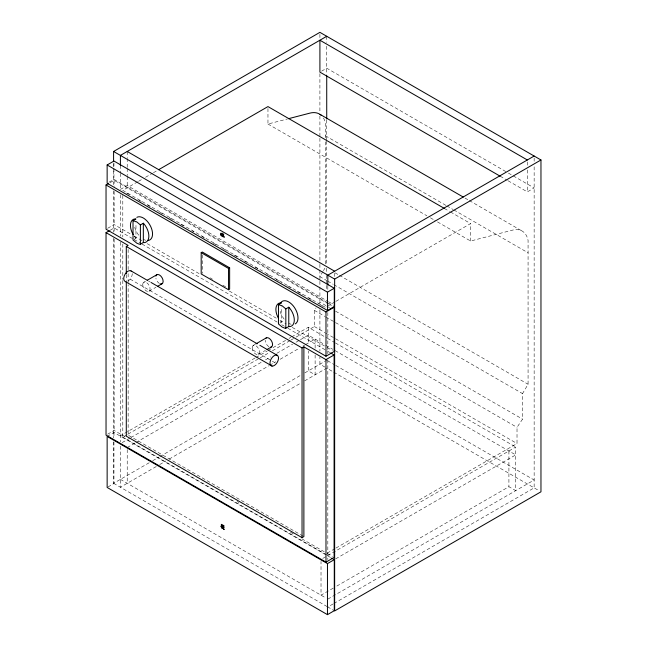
<?xml version="1.0" encoding="UTF-8"?>
<svg xmlns="http://www.w3.org/2000/svg" width="647" height="647" viewBox="0 0 647 647"><rect width="100%" height="100%" fill="white"/><g stroke="black" fill="none" stroke-linecap="round" stroke-linejoin="round"><path stroke-width="0.49" stroke-dasharray="3.23 2.43" d="M322.926 271.514L319.909 276.617L326.897 280.652M323.427 270.664L324.931 268.117M335.93 548.074L517.018 443.527L517.018 427.36L522.541 419.135L522.541 393.611L528.073 384.253L528.073 240.352A30.813 17.793 -60 0 0 512.505 230.13L470.595 241.024L434.784 220.344M296.011 337.136L314.385 326.533L314.385 310.366L316.043 307.899M318.801 303.783L319.909 302.141L326.023 305.675M127.985 281.057A6.033 3.486 -60 0 0 130.12 279.164L131.009 277.87A6.033 3.486 -60 0 0 132.255 273.665M108.842 182.284L113.953 179.332L327.285 302.497M110.087 182.632L114.139 180.295L331.474 305.764M321.616 71.146L326.727 68.194L507.022 172.28M120.407 189.434L127.216 185.503L327.641 301.219M137.665 181.815L122.801 190.396L291.368 287.721M138.539 181.306L142.033 179.284M145.535 177.27L152.53 173.226M153.404 172.725L156.906 170.703M107.653 228.302L114.139 224.558L130.662 234.093M110.087 230.3L114.139 227.962L133.282 239.01M134.495 239.139L135.967 238.29L135.967 222.851M143.804 282.246L145.543 281.243M149.012 291.271L155.976 287.26M279.933 323.112L281.405 322.255L281.405 306.815M253.228 345.425L254.967 344.422M335.057 301.834L325.433 307.382L292.242 288.222M335.93 301.324L470.595 223.579L470.595 241.024M107.653 434.186L114.139 430.441L125.421 436.951M508.081 180.764L527.337 191.884L534.147 187.945L507.895 172.789M107.143 436.401L113.953 432.463L330.779 557.641M258.436 354.451L265.399 350.431M254.991 358.058L120.407 435.763L326.953 555.013M255.864 357.548L267.227 350.989M268.101 350.488L285.578 340.395M289.072 338.381L290.827 337.37M291.7 336.861L308.304 327.277L326.678 337.888M127.176 434.614L122.801 437.146L122.801 280.305M128.049 434.113L259.269 358.349M260.143 357.848L268.893 352.793M272.387 350.779L289.888 340.678M290.762 340.168L295.137 337.645M122.154 442.621L130.015 438.084M130.888 437.574L261.986 361.891M265.48 359.869L270.721 356.845M276.843 353.311L292.573 344.228M296.067 342.214L299.561 340.193M300.434 339.691L308.304 335.146L324.931 344.746M127.216 447.562L135.086 443.025M135.959 442.516L268.796 365.822M269.67 365.32L275.792 361.786M280.159 359.263L299.391 348.167M302.885 346.145L304.632 345.134M305.505 344.633L315.121 339.085L315.121 349.008M113.589 441.95L113.589 483.301L149.433 462.605M152.741 460.696L159.049 457.057M159.922 456.547L300.677 375.284M304.81 372.898L326.727 360.25M107.992 486.956L113.953 483.511L113.953 441.472M156.25 466.544L120.407 487.24L120.407 445.613M159.744 464.522L165.867 460.987M169.166 459.079L301.138 382.895M304.632 380.873L326.727 368.119L332.849 371.653M327.188 553.12L335.057 548.575M322.764 558.442L515.732 447.037L515.732 490.636L508.914 486.706L334.119 587.622M335.696 558.846L515.732 454.906L333.682 349.801M333.245 588.123L321.017 595.183L321.017 561.434M327.827 599.122L534.147 480.001L335.478 365.304M333.076 603.966L327.827 606.991L334.273 610.711M333.949 603.457L534.147 487.878L534.147 166.012M267.963 108.526L267.963 124.03L287.454 118.967M223.474 529.311L224.056 529.319M223.959 234.343L223.458 233.802M223.078 525.841L224.048 526.31M222.139 525.453L221.137 524.968L224.331 526.86L220.781 524.418M220.781 233.915C230.825 239.875 216.769 230.275 221.953 234.465M223.482 528.753L224.331 529.076L220.716 526.99L221.112 527.37M500.204 176.219L507.199 180.262M464.991 198.063L468.485 200.085M469.358 200.586L522.63 231.343M325.433 135.805L445.969 205.398M446.842 205.9L452.957 209.434M453.83 209.935L528.073 252.799M444.392 208.447L449.633 211.472M450.506 211.981L470.595 223.579M267.963 124.03L426.923 215.807M430.417 217.821L433.911 219.843M335.041 272.816L338.535 274.829M339.408 275.331L528.073 384.253M327.77 281.154L333.011 284.179M333.884 284.688L522.541 393.611M220.781 233.988L224.331 236.43L220.781 234.384L220.781 233.858M224.331 236.681L220.781 234.578L224.048 236.859C212.353 230.025 232.435 242.285 221.137 234.845L222.244 235.476M220.781 235.282L224.331 237.271M328.522 301.72L332.898 304.244M328.158 302.998L334.273 306.532M326.897 306.177L329.517 307.689M335.631 311.215L522.541 419.135M126.529 192.976L130.031 194.998M138.781 200.052L141.41 201.565M147.532 205.099L151.908 207.63M159.785 212.176L162.413 213.688M169.417 217.732L172.919 219.754M180.796 224.307L184.298 226.321M192.167 230.874L193.922 231.885M201.799 236.43L205.301 238.452M213.178 242.997L216.68 245.019M222.803 248.561L226.304 250.575M234.182 255.128L237.684 257.15M243.806 260.684L249.063 263.717M255.185 267.251L258.687 269.273M266.564 273.818L270.066 275.84M276.188 279.383L281.445 282.415M287.567 285.95L291.069 287.972M297.199 291.506L302.448 294.539M308.57 298.073L312.072 300.095M319.95 304.648L324.325 307.171M314.385 310.366L324.859 316.415M325.732 316.925L517.018 427.36M314.385 326.533L324.859 332.582M325.732 333.092L517.018 443.527M327.56 338.397L334.556 342.433M335.437 342.942L515.732 447.037M209.984 277.765L212.548 279.245M222.803 285.165L226.224 287.139M325.805 345.255L332.809 349.299M134.155 236.106L142.016 240.652M147.257 243.676L199.664 273.932M229.353 291.077L276.52 318.308M280.014 320.322L286.128 323.856M292.242 327.382L325.433 346.541M327.164 347.544L332.364 350.545M134.155 239.511L141.143 243.547M142.016 244.048L277.393 322.214M281.76 324.737L284.381 326.25M287.875 328.264L325.433 349.946M327.164 350.949L329.76 352.445M327.6 360.751L334.604 364.795M325.02 367.132L319.909 364.18L319.909 357.12M333.723 372.162L539.258 490.822M148.422 280.952L150.161 281.955M130.136 279.14L274.732 362.619M303.006 536.08L128.138 435.124L128.138 284.761M237.214 501.498L238.961 502.509M290.495 532.263L293.989 534.276M301.85 538.814L325.433 552.433M327.164 553.428L332.364 556.428M224.331 525.704L221.056 523.811M224.331 526.221L220.781 524.167M120.407 479.362L326.128 598.135M113.589 483.301L327.285 606.676M222.568 528.825L221.048 527.58M223.482 233.761L224.064 234.133M221.436 527.523L223.183 528.518M221.897 232.888L222.439 233.284M222.026 232.912L222.495 233.252M280.483 321.284L281.405 322.255M135.967 238.29L135.045 237.32A13.029 7.521 60 0 1 134.042 235.969M534.147 158.038L534.147 162.09M527.337 161.968L527.337 165.955M527.337 169.951L527.337 191.884M508.914 450.967L508.914 486.706M334.645 273.228L334.645 277.231M327.827 286.168L327.827 290.285M327.827 312.477L327.827 353.828M327.827 359.886L327.827 559.59M326.727 36.289L326.727 42.338M326.727 46.252L326.727 74.615M326.727 120.002L326.727 140.173M326.727 141.183L326.727 264.235M326.727 268.262L326.727 274.32M326.727 275.323L326.727 284.405M326.727 285.416L326.727 289.444M325.433 137.819L325.433 123.359A30.813 17.793 -60 0 0 323.443 118.005M325.433 141.83L325.433 264.259M319.909 34.364L319.909 38.399M319.909 73.701L319.909 112.028M319.909 116.064L319.909 137.245M319.909 138.256L319.909 263.321M319.909 264.332L319.909 303.669M319.909 309.719L319.909 351.07M315.121 354.968L315.121 374.815L308.304 370.885L308.304 351.03M308.304 327.277L308.304 344.083M224.048 526.957L224.331 527.442L220.781 525.008L220.781 525.534C230.842 531.09 216.899 524.531 221.953 526.278M222.811 526.237L222.528 526.076M202.293 254.934L202.293 273.317M128.138 249.435L128.138 269.621M128.138 273.657L128.138 283.75M127.216 151.471L127.216 157.472M127.216 158.475L127.216 167.484M127.216 168.487L127.216 175.491M127.216 176.494L127.216 185.503M127.216 449.552L127.216 483.301M126.294 274.724L126.294 280.774M122.801 195.418L122.801 236.988M122.801 244.04L122.801 279.294M120.407 165.414L120.407 172.547M120.407 173.42L120.407 189.692M120.407 194.739L120.407 236.09M120.407 242.14L120.407 441.852M114.139 180.295L114.139 186.328M114.139 191.358L114.139 224.558M114.139 227.962L114.139 231.99M114.139 239.042L114.139 430.441M113.953 162.963L113.953 167.783M113.953 168.746L113.953 179.332M113.953 432.463L113.953 437.469M113.589 163.57L113.589 169.619M113.589 170.63L113.589 184.751M113.589 190.8L113.589 232.16M113.589 238.209L113.589 437.914M145.721 240.288A13.029 7.521 60 0 1 143.335 239.277M138.733 235.193A13.029 7.521 60 0 1 134.439 226.256M291.158 324.26A13.029 7.521 60 0 1 288.772 323.241M284.17 319.157A13.029 7.521 60 0 1 279.876 310.22M159.453 283.483A5.208 3.009 60 0 1 155.895 278.275M268.877 346.655A5.208 3.009 60 0 1 265.197 340.273M220.724 233.041L224.38 235.241L220.724 233.041M220.724 526.197L224.396 528.356L220.724 526.197M224.331 529.602L220.781 527.37L224.331 529.602M223.134 527.135L222.212 526.44L224.072 527.62L223.134 527.135M223.142 235.087L222.212 234.392L224.072 235.573L223.142 235.087M221.056 235.581L224.331 237.845L221.056 235.581M142.728 284.631A5.208 3.009 60 0 0 148.252 291.506A5.208 3.009 60 0 0 148.252 284.138A5.208 3.009 60 0 0 142.728 284.631M252.152 347.811A5.208 3.009 60 0 0 257.676 354.685A5.208 3.009 60 0 0 257.676 347.318A5.208 3.009 60 0 0 252.152 347.811"/><path stroke-width="0.97" d="M113.589 151.471L319.909 32.35L540.965 159.979L540.965 491.809L334.645 610.93L334.645 279.092L113.589 151.471L113.589 161.556M326.727 36.289L120.407 155.401L120.407 165.486M107.143 164.977L113.953 161.038L334.273 288.238L334.273 306.532L327.463 310.471L107.143 183.271L107.143 164.977L327.463 292.177L334.273 288.238M106.035 184.969L325.983 311.959L334.095 307.276L334.095 351.547L325.983 356.222L106.035 229.232L106.035 184.969L108.47 183.57M158.652 169.692L267.963 106.585L444.392 208.447M330.625 352.947L334.095 354.944L334.095 557.431L325.983 562.114L106.035 435.124L106.035 232.637L109.278 230.769M140.391 244.242L140.391 224.946L143.335 223.239L144.257 224.218A13.029 7.521 60 0 1 144.257 242.633L143.335 242.544L140.391 244.242L139.089 244.121L136.703 243.102L133.023 239.988L133.023 220.692L135.967 218.985L135.045 218.896A13.029 7.521 60 0 0 133.136 234.529M126.294 273.713L126.294 246.467L128.138 245.399L106.035 232.637M147.281 280.24L156.849 274.716M201.185 252.67L202.293 252.031L229.645 267.818L229.645 289.112L228.537 289.751L201.185 273.956L201.185 252.67L228.537 268.456L229.645 267.818M157.714 286.249L162.065 283.742M534.147 156.04L327.827 275.161L327.827 285.246M285.828 328.215L285.828 308.91L288.772 307.212L289.694 308.182A13.029 7.521 60 0 1 289.694 326.606L288.772 326.517L285.828 328.215L284.526 328.086L282.141 327.075L278.461 323.961L278.461 304.656L281.405 302.958L280.483 302.861A13.029 7.521 60 0 0 278.582 318.494M334.645 279.092L540.965 159.979M255.84 343.921L266.273 337.888M267.138 349.429L271.489 346.913M126.294 246.467L302.036 347.924L303.88 346.865L325.983 359.627L334.095 354.944M126.294 281.785L126.294 436.183L302.036 537.649L303.88 536.581L303.88 346.865M327.463 563.602L334.273 559.663L334.273 610.711L327.463 614.65L107.143 487.45L107.143 436.401L327.463 563.602L327.463 614.65M288.425 118.708L309.864 113.136A30.813 17.793 -60 0 1 321.292 115.36M133.023 220.692L136.703 221.832L140.391 224.946M278.461 304.656L282.141 305.796L285.828 308.91M272.12 366.073L271.239 365.798A6.033 3.486 -60 0 1 271.239 358.826A6.033 3.486 -60 0 1 277.272 355.34A6.033 3.486 -60 0 1 277.272 362.312L276.39 363.606A6.033 3.486 -60 0 1 272.12 366.073L124.968 281.356A6.033 3.486 -60 0 1 125.389 273.713A6.033 3.486 -60 0 1 131.689 271.53M527.337 159.979L319.909 40.219L319.909 72.124L500.204 176.219M319.998 114.357L463.244 197.06M127.216 151.471L334.645 271.222M131.009 270.899L147.548 280.45M151.034 282.456L257.247 343.783M259.859 345.288L277.272 355.34M331.652 558.151L334.273 559.663M327.463 292.177L327.463 310.471M326.727 75.618L326.727 118.991M325.983 311.959L325.983 356.222M325.983 359.627L325.983 562.114M302.036 347.924L302.036 537.649M288.772 307.212L288.772 326.517M228.537 268.456L228.537 289.751M143.335 223.239L143.335 242.544M136.824 217.36A13.029 7.521 60 0 1 150.646 226.385A13.029 7.521 60 0 1 147.945 240.506M280.798 302.683A13.029 7.521 60 0 1 294.385 307.406A13.029 7.521 60 0 1 295.291 323.888M155.895 276.075A5.208 3.009 60 0 1 162.065 277.725A5.208 3.009 60 0 1 160.407 283.887M265.691 338.438A5.208 3.009 60 0 1 271.489 340.896A5.208 3.009 60 0 1 270.721 347.148"/></g></svg>
